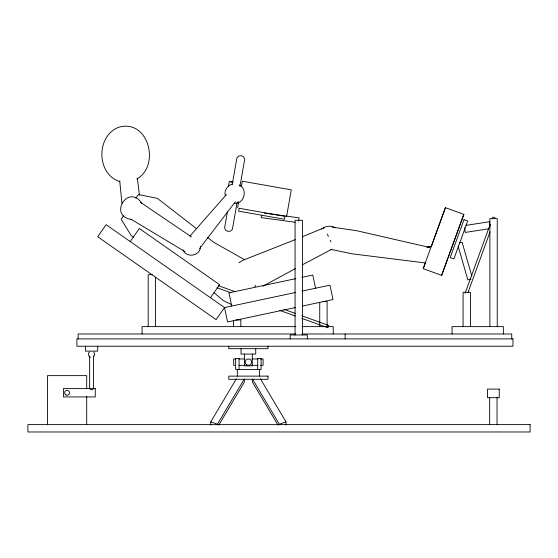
<?xml version="1.0" encoding="UTF-8"?>
<svg xmlns="http://www.w3.org/2000/svg" width="558" height="558" viewBox="0 0 558 558"><rect width="100%" height="100%" fill="white"/><g stroke="black" fill="none" stroke-linecap="round" stroke-linejoin="round"><path stroke-width="0.84" d="M261.569 215.207L261.242 217.634L295.043 222.237M298.642 221.08L299.081 217.843L264.436 213.128M228.459 186.463L229.345 181.42L233.118 182.082M231.131 182.585L231.277 181.755M227.385 212.054L224.588 227.908L225.718 230.217L227.992 231.424L230.538 231.068L232.393 229.282L237.199 202.01M232.288 184.252L236.948 157.816L238.796 156.031L241.349 155.675L243.623 156.882L244.746 159.197L239.94 186.47M237.638 207.757L238.705 201.717M241.377 186.539L242.318 181.217L291.29 189.853L286.61 216.392M200.482 246.343C200.761 255.843 186.421 258.696 183.045 249.81M423.285 268.677L425.356 262.978M431.278 246.713L445.486 207.674M441.587 275.359L463.789 214.356M465.184 293.062L490.161 224.442M492.24 218.729L492.833 217.09L495.134 217.927M468.078 292.266L490.084 231.814M210.736 425.029L210.736 421.883L236.362 378.791M218.75 425.14L244.369 382.049L244.369 378.903L217.425 424.22L210.736 421.883M89.343 352.063C87.794 353.605 88.359 356.429 90.375 357.26M93.849 356.569L94.776 354.316L93.849 352.063M123.737 215.465L121.135 219.182L131.276 235.706L133.432 237.08M135.81 198.223L138.412 194.505L157.412 198.383L196.667 228.794M130.202 241.537L139.333 228.494L219.601 284.699L210.471 297.742M254.762 286.735L255.683 285.417M235.323 201.801L199.604 248.561M189.908 236.132L226.45 194.54M321.673 229.108C325.265 225.906 331.068 225.125 335.121 227.831M136.794 179.062C160.913 165.412 148.163 117.968 118.233 127.412C95.843 136.515 96.527 174.452 119.886 181.601M238.824 262.755L243.281 260.14L295.203 239.654M262.985 286.17L295.447 268.572M302.241 264.89L331.836 249.252M302.352 236.738L324.589 227.629M260.398 378.791L286.017 421.883L279.328 424.22L252.383 378.903L252.383 382.049L278.003 425.14M459.736 242.849L462.094 242.172L471.852 276.084M470.994 279.021L467.855 279.928L458.097 246.008M295.831 278.644L228.906 292.866L231.703 306.049M301.759 277.382L312.773 275.045L315.577 288.221M295.245 292.545L224.518 307.577L216.086 319.615L97.692 236.711L106.118 224.672L224.518 307.577L227.573 321.952L295.594 307.493M301.892 291.13L329.952 285.166L333.007 299.541L302.394 306.049M232.421 184.196C227.364 185.047 223.786 190.899 225.32 195.802M234.667 203.349C244.502 203.705 248.101 188.904 239.054 184.921M427.03 247.306L430.497 246.615M427.149 247.327L430.616 246.636M465.916 225.383L489.38 221.763L490.105 226.443M488.752 228.801L465.288 232.421L464.563 227.741M152.278 274.655L148.198 274.655L148.198 326.632M323.012 301.578L327.1 301.578L327.1 326.632M235.936 319.915L240.833 319.915L240.833 326.632M295.859 326.632L142.074 326.632L142.074 333.984M301.941 326.632L333.224 326.632L333.224 333.984M295.859 333.984L78.12 333.984L78.12 338.887M301.815 333.984L511.728 333.984L511.728 338.887M235.406 358.975L233.676 358.975L233.676 365.344L235.406 365.344M238.866 358.975L244.92 358.975M251.839 358.975L257.887 358.975M260.481 358.975L263.076 358.975L263.076 365.344L260.481 365.344M238.866 365.344L244.92 365.344M251.839 365.344L257.887 365.344M90.208 389.596L92.977 389.596M425.81 262.992L352.6 253.883L330.796 249.391M332.115 227.113L356.708 230.726L429.437 247.396M131.779 219.517C107.617 216.169 128.382 183.052 141.781 203.328M218.59 285.717L234.911 291.611M283.862 309.285L295.287 313.408M301.815 315.765L328.739 325.481L327.909 327.79L301.794 318.36M216.943 287.726L230.817 292.734M279.767 310.408L295.273 316.002M231.849 304.696L223.333 300.616L214.091 292.706M244.592 259.7L213.575 242.2L207.492 237.373M130.949 219.175L184.977 251.616M140.63 202.415L191.352 236.829M330.217 240.296L330.95 241.858M327.309 234.039L328.39 236.39M137.296 178.114L139.493 195.223M119.726 180.98L121.937 203.293M503.365 333.984L503.365 326.632L452.057 326.632L452.057 333.984M497.241 326.632L497.241 218.659L489.889 218.659L489.889 326.632M497.032 397.68L497.032 424.624M489.68 397.68L489.68 424.624M470.429 326.632L470.429 292.329L463.077 292.329L463.077 326.632M345.144 333.984L345.144 338.887M319.748 302.443L319.748 326.632M307.325 338.887L307.325 334.967L290.174 334.967L290.174 338.887M302.422 334.967L302.422 220.27L295.077 220.27L295.077 334.967M286.017 421.883L286.017 425.029M267.979 346.232L267.979 348.68L228.78 348.68L228.78 346.232M259.4 369.508L259.4 376.12M257.684 369.508L257.684 358.48L261.116 358.48L261.116 369.508L235.636 369.508L235.636 358.48L239.068 358.48L239.068 369.508M255.724 348.68L255.724 354.072L241.028 354.072L241.028 348.68M252.3 354.072L252.3 365.832L244.46 365.832L244.46 354.072M237.352 369.508L237.352 376.12M233.481 320.752L233.481 326.632M155.542 277.249L155.542 326.632M97.72 346.232L97.72 351.135L85.472 351.135L85.472 346.232M93.556 356.039L93.556 388.731M89.636 356.039L89.636 388.731M86.692 388.521L86.692 375.632L47.5 375.632L47.5 424.624M86.692 396.257L86.692 424.624M239.166 208.274L238.65 211.168L284.489 219.252L284.999 216.358L239.166 208.274M445.375 207.653L423.173 268.656L441.699 275.38L463.907 214.377L445.375 207.653M464.012 219.636L450.187 257.622L453.87 258.961L467.695 220.975L464.012 219.636M512.948 338.887L76.892 338.887L76.892 346.232L512.948 346.232L512.948 338.887M267.979 376.12L228.78 376.12L228.78 379.307L267.979 379.307L267.979 376.12M95.272 388.612L63.424 388.612L63.424 396.94L95.272 396.94L95.272 388.612M499.236 389.107L487.476 389.107L487.476 397.68L499.236 397.68L499.236 389.107M530.1 424.624L27.9 424.624L27.9 431.976L530.1 431.976L530.1 424.624M65.872 394.904A2.448 2.448 0 0 0 69.548 392.776A2.448 2.448 0 0 0 65.872 390.656A2.448 2.448 0 0 0 65.872 394.904M246.782 364.918A3.188 3.188 0 0 0 251.56 362.156A3.188 3.188 0 0 0 246.782 359.401A3.188 3.188 0 0 0 246.782 364.918"/></g></svg>
